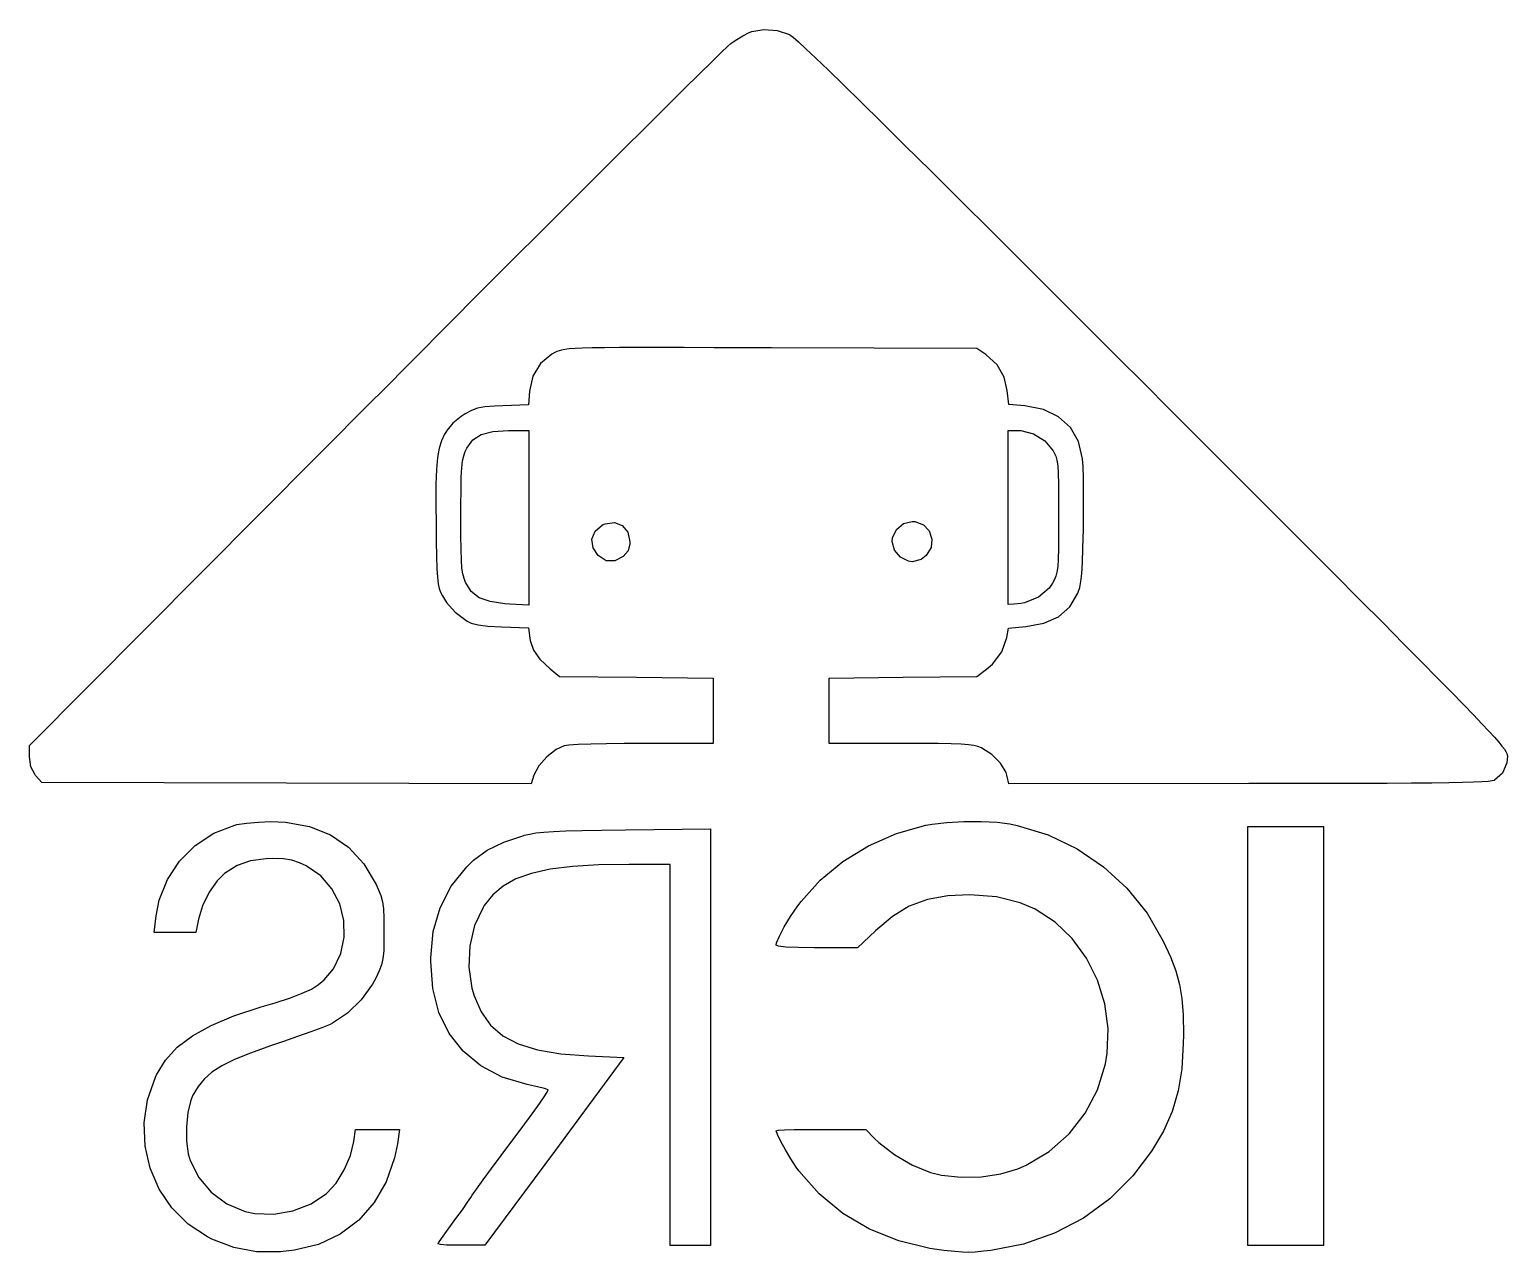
# Model space of a CAD drawing. Extents: x 102.4 to 200.2, y -128.1 to -62.9.
# Drawn here: x 124.82 to 150.8, y -84.44 to -62.95 of the extents above; entities that cross this region are included whole.
import ezdxf

# ---------------------------------------------------------------- set-up
doc = ezdxf.new("R2010")
doc.units = 0
doc.layers.add('BLACK', color=7, linetype='CONTINUOUS')

msp = doc.modelspace()

# ---------------------------------------------------------------- linework, layer by layer
at = {"layer": 'BLACK', "linetype": 'CONTINUOUS'}
for p, q in [((137.222, -63.1424), (137.361, -63.0559)), ((137.361, -63.0559), (137.469, -62.999)), ((137.469, -62.999), (137.515, -62.9819)), ((137.515, -62.9819), (137.727, -62.9487)), ((137.727, -62.9487), (137.96, -62.9668)), ((137.96, -62.9668), (138.176, -63.0343)), ((138.176, -63.0343), (138.186, -63.0397)), ((138.186, -63.0397), (138.241, -63.0823)), ((138.241, -63.0823), (138.335, -63.1644)), ((136.817, -63.5083), (136.984, -63.3462)), ((136.984, -63.3462), (137.094, -63.2408)), ((137.094, -63.2408), (137.145, -63.1952)), ((137.145, -63.1952), (137.222, -63.1424)), ((138.335, -63.1644), (138.468, -63.2876)), ((138.468, -63.2876), (138.644, -63.4535)), ((136.598, -63.724), (136.817, -63.5083)), ((138.644, -63.4535), (138.863, -63.6635)), ((136.328, -63.9901), (136.598, -63.724)), ((138.863, -63.6635), (139.126, -63.9194)), ((136.012, -64.3035), (136.328, -63.9901)), ((139.126, -63.9194), (139.436, -64.2226)), ((135.652, -64.661), (136.012, -64.3035)), ((139.436, -64.2226), (139.795, -64.5747)), ((135.251, -65.0597), (135.652, -64.661)), ((139.795, -64.5747), (140.202, -64.9773)), ((134.813, -65.4963), (135.251, -65.0597)), ((140.202, -64.9773), (140.662, -65.432)), ((140.662, -65.432), (141.173, -65.9402)), ((134.341, -65.9678), (134.813, -65.4963)), ((133.838, -66.4709), (134.341, -65.9678)), ((141.173, -65.9402), (141.74, -66.5036)), ((133.306, -67.0027), (133.838, -66.4709)), ((141.74, -66.5036), (142.362, -67.1238)), ((132.75, -67.5599), (133.306, -67.0027)), ((142.362, -67.1238), (143.042, -67.8022)), ((132.173, -68.1394), (132.75, -67.5599)), ((143.042, -67.8022), (143.781, -68.5406)), ((131.576, -68.7382), (132.173, -68.1394)), ((134.231, -68.569), (134.173, -68.5798)), ((134.308, -68.5599), (134.231, -68.569)), ((134.41, -68.5526), (134.308, -68.5599)), ((134.543, -68.5467), (134.41, -68.5526)), ((134.713, -68.5423), (134.543, -68.5467)), ((134.926, -68.5392), (134.713, -68.5423)), ((135.188, -68.5372), (134.926, -68.5392)), ((135.505, -68.5363), (135.188, -68.5372)), ((135.883, -68.5363), (135.505, -68.5363)), ((136.328, -68.537), (135.883, -68.5363)), ((136.846, -68.5383), (136.328, -68.537)), ((137.443, -68.5402), (136.846, -68.5383)), ((137.862, -68.5416), (137.443, -68.5402)), ((141.474, -68.5534), (137.862, -68.5416)), ((141.63, -68.6602), (141.474, -68.5534)), ((143.781, -68.5406), (144.581, -69.3403)), ((130.964, -69.353), (131.576, -68.7382)), ((133.802, -68.8186), (133.67, -69.0388)), ((133.999, -68.6546), (133.802, -68.8186)), ((134.055, -68.6245), (133.999, -68.6546)), ((134.091, -68.6074), (134.055, -68.6245)), ((134.129, -68.5926), (134.091, -68.6074)), ((134.173, -68.5798), (134.129, -68.5926)), ((141.827, -68.838), (141.63, -68.6602)), ((133.67, -69.0388), (133.609, -69.3048)), ((141.95, -69.0564), (141.827, -68.838)), ((142.003, -69.2906), (141.95, -69.0564)), ((130.884, -69.4337), (130.964, -69.353)), ((133.609, -69.3048), (133.589, -69.5411)), ((142.032, -69.5395), (142.003, -69.2906)), ((144.581, -69.3403), (144.696, -69.4547)), ((124.822, -75.5289), (130.884, -69.4337)), ((132.694, -69.6012), (132.588, -69.6395)), ((132.821, -69.5779), (132.694, -69.6012)), ((132.996, -69.564), (132.821, -69.5779)), ((133.139, -69.5578), (132.996, -69.564)), ((133.589, -69.5411), (133.139, -69.5578)), ((142.317, -69.5624), (142.032, -69.5395)), ((142.641, -69.6244), (142.317, -69.5624)), ((144.696, -69.4547), (145.422, -70.1806)), ((132.263, -69.8653), (132.159, -69.9854)), ((132.405, -69.7459), (132.263, -69.8653)), ((132.478, -69.698), (132.405, -69.7459)), ((132.588, -69.6395), (132.478, -69.698)), ((142.908, -69.7518), (142.641, -69.6244)), ((143.115, -69.9408), (142.908, -69.7518)), ((132.114, -70.0591), (132.062, -70.1728)), ((132.159, -69.9854), (132.114, -70.0591)), ((132.612, -70.1574), (132.76, -70.0623)), ((132.76, -70.0623), (132.965, -70.01)), ((132.965, -70.01), (133.239, -69.9941)), ((133.239, -69.9941), (133.599, -69.9941)), ((133.599, -69.9941), (133.599, -71.5291)), ((142.021, -71.5234), (142.021, -69.9941)), ((142.021, -69.9941), (142.204, -69.9941)), ((142.204, -69.9941), (142.243, -69.9954)), ((142.243, -69.9954), (142.468, -70.0499)), ((142.468, -70.0499), (142.668, -70.1731)), ((143.256, -70.1877), (143.115, -69.9408)), ((132.022, -70.3059), (131.994, -70.47)), ((132.062, -70.1728), (132.022, -70.3059)), ((132.453, -70.4379), (132.48, -70.3624)), ((132.48, -70.3624), (132.507, -70.3018)), ((132.507, -70.3018), (132.612, -70.1574)), ((142.668, -70.1731), (142.814, -70.3489)), ((142.814, -70.3489), (142.833, -70.3837)), ((142.833, -70.3837), (142.859, -70.4444)), ((143.329, -70.4888), (143.256, -70.1877)), ((145.422, -70.1806), (146.087, -70.8468)), ((131.994, -70.47), (131.975, -70.6767)), ((132.41, -70.8111), (132.42, -70.6492)), ((132.42, -70.6492), (132.434, -70.5292)), ((132.434, -70.5292), (132.453, -70.4379)), ((142.859, -70.4444), (142.878, -70.5168)), ((142.878, -70.5168), (142.892, -70.6137)), ((142.892, -70.6137), (142.9, -70.748)), ((143.33, -70.4973), (143.329, -70.4888)), ((143.338, -70.6283), (143.33, -70.4973)), ((143.344, -70.8294), (143.338, -70.6283)), ((131.975, -70.6767), (131.965, -70.9373)), ((132.405, -71.028), (132.41, -70.8111)), ((142.9, -70.748), (142.905, -70.9325)), ((143.347, -71.0822), (143.344, -70.8294)), ((146.087, -70.8468), (146.696, -71.4561)), ((131.965, -70.9373), (131.963, -71.2635)), ((132.403, -71.3128), (132.405, -71.028)), ((142.905, -70.9325), (142.908, -71.18)), ((143.347, -71.3683), (143.347, -71.0822)), ((131.963, -71.2635), (131.967, -71.6668)), ((132.402, -71.5152), (132.403, -71.3128)), ((142.908, -71.18), (142.908, -71.5034)), ((143.344, -71.6693), (143.347, -71.3683)), ((131.967, -71.6668), (131.971, -71.9294)), ((132.403, -71.8387), (132.402, -71.5152)), ((133.599, -71.5291), (133.599, -73.0641)), ((134.762, -71.7615), (134.892, -71.6524)), ((134.892, -71.6524), (134.941, -71.6311)), ((134.941, -71.6311), (135.101, -71.6116)), ((135.101, -71.6116), (135.239, -71.6656)), ((135.239, -71.6656), (135.336, -71.7817)), ((140.06, -71.7344), (140.184, -71.6301)), ((140.184, -71.6301), (140.337, -71.5899)), ((140.337, -71.5899), (140.384, -71.5928)), ((140.384, -71.5928), (140.531, -71.6487)), ((140.531, -71.6487), (140.634, -71.7585)), ((142.021, -73.0527), (142.021, -71.5234)), ((142.908, -71.5034), (142.908, -71.5077)), ((142.908, -71.5077), (142.908, -71.8276)), ((143.343, -71.7278), (143.344, -71.6693)), ((146.696, -71.4561), (147.25, -72.0109)), ((131.971, -71.9294), (131.976, -72.2061)), ((132.406, -72.0869), (132.403, -71.8387)), ((134.706, -71.903), (134.762, -71.7615)), ((134.726, -72.0562), (134.706, -71.903)), ((135.336, -71.7817), (135.372, -71.9482)), ((135.372, -71.9482), (135.371, -71.9831)), ((139.982, -71.9445), (139.99, -71.8783)), ((140.023, -72.0978), (139.982, -71.9445)), ((139.99, -71.8783), (140.06, -71.7344)), ((140.634, -71.7585), (140.683, -71.9002)), ((140.683, -71.9002), (140.669, -72.0515)), ((142.908, -71.8276), (142.906, -72.072)), ((143.335, -72.0591), (143.343, -71.7278)), ((131.976, -72.2061), (131.983, -72.4161)), ((132.412, -72.2731), (132.406, -72.0869)), ((134.816, -72.1903), (134.726, -72.0562)), ((134.957, -72.2817), (134.816, -72.1903)), ((135.255, -72.2073), (135.108, -72.2852)), ((135.342, -72.1106), (135.255, -72.2073)), ((135.371, -71.9831), (135.342, -72.1106)), ((140.127, -72.2217), (140.023, -72.0978)), ((140.583, -72.1903), (140.493, -72.2577)), ((140.669, -72.0515), (140.583, -72.1903)), ((142.906, -72.072), (142.902, -72.2538)), ((143.327, -72.3146), (143.335, -72.0591)), ((147.25, -72.0109), (147.752, -72.5141)), ((131.983, -72.4161), (131.992, -72.5716)), ((132.422, -72.4107), (132.412, -72.2731)), ((132.437, -72.5129), (132.422, -72.4107)), ((135.108, -72.2852), (134.957, -72.2817)), ((140.271, -72.2917), (140.127, -72.2217)), ((140.337, -72.2991), (140.271, -72.2917)), ((140.493, -72.2577), (140.337, -72.2991)), ((142.894, -72.386), (142.88, -72.4814)), ((142.902, -72.2538), (142.894, -72.386)), ((143.315, -72.507), (143.327, -72.3146)), ((131.992, -72.5716), (132.005, -72.6851)), ((132.005, -72.6851), (132.023, -72.769)), ((132.458, -72.5932), (132.437, -72.5129)), ((132.486, -72.6649), (132.458, -72.5932)), ((132.489, -72.6726), (132.486, -72.6649)), ((132.586, -72.8239), (132.489, -72.6726)), ((142.799, -72.6773), (142.741, -72.7611)), ((142.834, -72.6142), (142.799, -72.6773)), ((142.861, -72.5532), (142.834, -72.6142)), ((142.88, -72.4814), (142.861, -72.5532)), ((143.281, -72.7541), (143.3, -72.6492)), ((143.3, -72.6492), (143.315, -72.507)), ((147.752, -72.5141), (148.205, -72.968)), ((132.023, -72.769), (132.046, -72.8357)), ((132.046, -72.8357), (132.077, -72.8976)), ((132.077, -72.8976), (132.151, -73.0183)), ((132.723, -72.9309), (132.586, -72.8239)), ((132.916, -73.0003), (132.723, -72.9309)), ((142.556, -72.9224), (142.31, -73.021)), ((142.741, -72.7611), (142.556, -72.9224)), ((143.103, -73.0926), (143.247, -72.8526)), ((143.247, -72.8526), (143.255, -72.8343)), ((143.255, -72.8343), (143.281, -72.7541)), ((148.205, -72.968), (148.61, -73.3755)), ((132.151, -73.0183), (132.302, -73.1869)), ((132.302, -73.1869), (132.513, -73.3409)), ((133.178, -73.0385), (132.916, -73.0003)), ((133.256, -73.0439), (133.178, -73.0385)), ((133.599, -73.0641), (133.256, -73.0439)), ((142.121, -73.0476), (142.021, -73.0527)), ((142.246, -73.0334), (142.121, -73.0476)), ((142.31, -73.021), (142.246, -73.0334)), ((142.907, -73.2675), (143.103, -73.0926)), ((132.513, -73.3409), (132.585, -73.3762)), ((132.585, -73.3762), (132.705, -73.4078)), ((132.705, -73.4078), (132.876, -73.429)), ((132.876, -73.429), (133.117, -73.4432)), ((133.117, -73.4432), (133.589, -73.4626)), ((133.589, -73.4626), (133.613, -73.6417)), ((142, -73.6278), (142.027, -73.464)), ((142.027, -73.464), (142.331, -73.4386)), ((142.331, -73.4386), (142.332, -73.4385)), ((142.332, -73.4385), (142.651, -73.3815)), ((142.651, -73.3815), (142.907, -73.2675)), ((148.61, -73.3755), (148.971, -73.7391)), ((133.613, -73.6417), (133.619, -73.6814)), ((133.619, -73.6814), (133.677, -73.853)), ((141.913, -73.8805), (142, -73.6278)), ((148.971, -73.7391), (149.29, -74.0614)), ((133.677, -73.853), (133.789, -74.0123)), ((133.789, -74.0123), (133.972, -74.1805)), ((141.744, -74.1006), (141.913, -73.8805)), ((133.972, -74.1805), (134.139, -74.3161)), ((141.474, -74.3161), (141.641, -74.189)), ((141.641, -74.189), (141.744, -74.1006)), ((149.29, -74.0614), (149.57, -74.3452)), ((134.139, -74.3161), (135.487, -74.3295)), ((135.487, -74.3295), (136.835, -74.343)), ((136.835, -74.343), (136.835, -74.9169)), ((138.874, -74.3431), (140.174, -74.3296)), ((138.874, -74.9169), (138.874, -74.3431)), ((140.174, -74.3296), (141.474, -74.3161)), ((149.57, -74.3452), (149.813, -74.5929)), ((149.813, -74.5929), (150.022, -74.8072)), ((150.022, -74.8072), (150.199, -74.9908)), ((136.835, -74.9169), (136.835, -75.4907)), ((138.874, -75.4907), (138.874, -74.9169)), ((150.199, -74.9908), (150.348, -75.1462)), ((150.348, -75.1462), (150.469, -75.2762)), ((150.469, -75.2762), (150.567, -75.3833)), ((124.822, -75.729), (124.822, -75.5289)), ((134.216, -75.5354), (134.079, -75.5985)), ((134.302, -75.5237), (134.216, -75.5354)), ((134.463, -75.5131), (134.302, -75.5237)), ((134.687, -75.5041), (134.463, -75.5131)), ((134.96, -75.4972), (134.687, -75.5041)), ((135.27, -75.4927), (134.96, -75.4972)), ((135.602, -75.491), (135.27, -75.4927)), ((135.605, -75.491), (135.602, -75.491)), ((136.835, -75.4907), (135.605, -75.491)), ((140.126, -75.4917), (138.874, -75.4907)), ((140.499, -75.4925), (140.126, -75.4917)), ((140.794, -75.4947), (140.499, -75.4925)), ((141.022, -75.4988), (140.794, -75.4947)), ((141.195, -75.5056), (141.022, -75.4988)), ((141.324, -75.5156), (141.195, -75.5056)), ((141.419, -75.5296), (141.324, -75.5156)), ((141.491, -75.5481), (141.419, -75.5296)), ((141.553, -75.5717), (141.491, -75.5481)), ((141.558, -75.5741), (141.553, -75.5717)), ((141.737, -75.6867), (141.558, -75.5741)), ((150.567, -75.3833), (150.644, -75.4701)), ((150.644, -75.4701), (150.701, -75.5393)), ((150.701, -75.5393), (150.743, -75.5935)), ((124.843, -75.9011), (124.822, -75.729)), ((133.914, -75.727), (133.773, -75.8873)), ((134.079, -75.5985), (133.914, -75.727)), ((141.887, -75.8391), (141.737, -75.6867)), ((141.987, -76.005), (141.887, -75.8391)), ((150.784, -75.8347), (150.708, -76.0144)), ((150.743, -75.5935), (150.77, -75.6353)), ((150.77, -75.6353), (150.787, -75.6674)), ((150.797, -75.7128), (150.784, -75.8347)), ((150.787, -75.6674), (150.795, -75.6923)), ((150.795, -75.6923), (150.797, -75.7128)), ((124.913, -76.034), (124.843, -75.9011)), ((124.929, -76.0535), (124.913, -76.034)), ((125.036, -76.1778), (124.929, -76.0535)), ((133.686, -76.0514), (133.636, -76.2013)), ((133.773, -75.8873), (133.686, -76.0514)), ((142.007, -76.0732), (141.987, -76.005)), ((142.033, -76.2), (142.007, -76.0732)), ((150.708, -76.0144), (150.572, -76.1381)), ((129.336, -76.1896), (125.036, -76.1778)), ((133.636, -76.2013), (129.336, -76.1896)), ((146.249, -76.1984), (142.033, -76.2)), ((146.979, -76.198), (146.249, -76.1984)), ((147.625, -76.1971), (146.979, -76.198)), ((148.192, -76.1957), (147.625, -76.1971)), ((148.685, -76.1938), (148.192, -76.1957)), ((149.108, -76.1912), (148.685, -76.1938)), ((149.466, -76.188), (149.108, -76.1912)), ((149.765, -76.1841), (149.466, -76.188)), ((150.008, -76.1793), (149.765, -76.1841)), ((150.201, -76.1736), (150.008, -76.1793)), ((150.349, -76.167), (150.201, -76.1736)), ((150.456, -76.1594), (150.349, -76.167)), ((150.527, -76.1506), (150.456, -76.1594)), ((150.566, -76.1408), (150.527, -76.1506)), ((150.572, -76.1381), (150.566, -76.1408)), ((128.636, -76.8914), (128.848, -76.8727)), ((128.848, -76.8727), (129.063, -76.8654)), ((129.063, -76.8654), (129.32, -76.8762)), ((129.32, -76.8762), (129.741, -76.9513)), ((140.684, -76.9087), (140.946, -76.8806)), ((140.946, -76.8806), (141.244, -76.8658)), ((141.244, -76.8658), (141.548, -76.8647)), ((141.548, -76.8647), (141.827, -76.8779)), ((141.827, -76.8779), (142.05, -76.9058)), ((127.733, -77.2831), (128.059, -77.0692)), ((128.059, -77.0692), (128.428, -76.9268)), ((128.428, -76.9268), (128.465, -76.918)), ((128.465, -76.918), (128.636, -76.8914)), ((129.741, -76.9513), (130.11, -77.0983)), ((130.11, -77.0983), (130.428, -77.3174)), ((133.155, -77.2243), (133.51, -77.1074)), ((133.51, -77.1074), (133.517, -77.1055)), ((133.517, -77.1055), (133.612, -77.0836)), ((133.612, -77.0836), (133.722, -77.0656)), ((133.722, -77.0656), (133.858, -77.051)), ((133.858, -77.051), (134.03, -77.0393)), ((134.03, -77.0393), (134.25, -77.0298)), ((134.25, -77.0298), (134.527, -77.022)), ((134.527, -77.022), (134.872, -77.0154)), ((134.872, -77.0154), (135.295, -77.0093)), ((135.295, -77.0093), (136.791, -76.9899)), ((136.791, -76.9899), (136.791, -80.651)), ((139.568, -77.2916), (140.059, -77.0753)), ((140.059, -77.0753), (140.576, -76.9277)), ((140.576, -76.9277), (140.684, -76.9087)), ((142.05, -76.9058), (142.178, -76.9325)), ((142.178, -76.9325), (142.724, -77.1003)), ((142.724, -77.1003), (143.233, -77.3443)), ((146.233, -80.6328), (146.233, -76.9536)), ((146.233, -76.9536), (146.898, -76.9536)), ((146.898, -76.9536), (147.562, -76.9536)), ((147.562, -76.9536), (147.562, -80.6328)), ((127.458, -77.558), (127.733, -77.2831)), ((130.428, -77.3174), (130.696, -77.6089)), ((132.623, -77.5446), (132.866, -77.3662)), ((132.866, -77.3662), (133.155, -77.2243)), ((139.115, -77.5681), (139.568, -77.2916)), ((143.233, -77.3443), (143.698, -77.6585)), ((127.244, -77.8831), (127.458, -77.558)), ((128.472, -77.6359), (128.248, -77.7778)), ((128.707, -77.5522), (128.472, -77.6359)), ((128.983, -77.5173), (128.707, -77.5522)), ((129.086, -77.5149), (128.983, -77.5173)), ((129.283, -77.5196), (129.086, -77.5149)), ((129.43, -77.5412), (129.283, -77.5196)), ((129.566, -77.588), (129.43, -77.5412)), ((129.683, -77.644), (129.566, -77.588)), ((129.939, -77.8203), (129.683, -77.644)), ((130.696, -77.6089), (130.912, -77.9731)), ((132.233, -78.0016), (132.507, -77.6574)), ((132.507, -77.6574), (132.623, -77.5446)), ((134.363, -77.6553), (133.971, -77.7041)), ((134.827, -77.6276), (134.363, -77.6553)), ((135.361, -77.6189), (134.827, -77.6276)), ((136.082, -77.6185), (135.361, -77.6189)), ((136.082, -80.9653), (136.082, -77.6185)), ((138.715, -77.896), (139.115, -77.5681)), ((143.698, -77.6585), (144.11, -78.0374)), ((127.1, -78.2476), (127.244, -77.8831)), ((128.121, -77.9042), (127.98, -78.1077)), ((128.248, -77.7778), (128.121, -77.9042)), ((130.137, -78.0482), (129.939, -77.8203)), ((133.371, -77.8739), (133.147, -77.9993)), ((133.643, -77.7762), (133.371, -77.8739)), ((133.971, -77.7041), (133.643, -77.7762)), ((138.381, -78.2671), (138.715, -77.896)), ((127.98, -78.1077), (127.864, -78.3438)), ((130.273, -78.3132), (130.137, -78.0482)), ((130.912, -77.9731), (130.949, -78.0521)), ((130.949, -78.0521), (130.996, -78.1657)), ((130.996, -78.1657), (131.026, -78.2729)), ((132.037, -78.3794), (132.233, -78.0016)), ((132.964, -78.1546), (132.813, -78.3421)), ((133.147, -77.9993), (132.964, -78.1546)), ((140.962, -78.1685), (140.603, -78.233)), ((141.349, -78.1504), (140.962, -78.1685)), ((141.814, -78.1855), (141.349, -78.1504)), ((144.11, -78.0374), (144.462, -78.475)), ((127.046, -78.5201), (127.1, -78.2476)), ((127.864, -78.3438), (127.79, -78.5826)), ((130.346, -78.6005), (130.273, -78.3132)), ((131.026, -78.2729), (131.042, -78.3973)), ((131.042, -78.3973), (131.049, -78.5628)), ((131.918, -78.7971), (132.037, -78.3794)), ((132.792, -78.376), (132.642, -78.6916)), ((132.813, -78.3421), (132.792, -78.376)), ((138.198, -78.5323), (138.324, -78.3436)), ((138.324, -78.3436), (138.381, -78.2671)), ((140.284, -78.3517), (139.987, -78.5322)), ((140.603, -78.233), (140.284, -78.3517)), ((142.235, -78.2924), (141.814, -78.1855)), ((142.495, -78.4043), (142.235, -78.2924)), ((142.845, -78.6298), (142.495, -78.4043)), ((127.01, -78.8154), (127.046, -78.5201)), ((127.79, -78.5826), (127.742, -78.8154)), ((130.354, -78.8957), (130.346, -78.6005)), ((131.049, -78.5628), (131.05, -78.7932)), ((132.642, -78.6916), (132.558, -79.047)), ((138.086, -78.7162), (138.198, -78.5323)), ((139.987, -78.5322), (139.69, -78.7821)), ((143.149, -78.9212), (142.845, -78.6298)), ((144.462, -78.475), (144.747, -78.9655)), ((127.376, -78.8154), (127.01, -78.8154)), ((127.742, -78.8154), (127.376, -78.8154)), ((130.293, -79.184), (130.354, -78.8957)), ((131.05, -78.9543), (131.046, -79.1377)), ((131.05, -78.7932), (131.05, -78.9543)), ((131.872, -79.2606), (131.918, -78.7971)), ((137.951, -78.9943), (138.001, -78.8764)), ((138.001, -78.8764), (138.086, -78.7162)), ((139.69, -78.7821), (139.374, -79.0813)), ((143.4, -79.2664), (143.149, -78.9212)), ((130.163, -79.4509), (130.293, -79.184)), ((131.046, -79.1377), (131.033, -79.272)), ((132.558, -79.047), (132.542, -79.4206)), ((137.943, -79.0352), (137.951, -78.9943)), ((137.987, -79.0546), (137.943, -79.0352)), ((138.116, -79.0689), (137.987, -79.0546)), ((138.328, -79.0778), (138.116, -79.0689)), ((138.62, -79.0813), (138.328, -79.0778)), ((138.658, -79.0813), (138.62, -79.0813)), ((139.374, -79.0813), (138.658, -79.0813)), ((144.747, -78.9655), (144.874, -79.2414)), ((130.001, -79.6438), (130.163, -79.4509)), ((131.009, -79.3809), (130.968, -79.488)), ((131.033, -79.272), (131.009, -79.3809)), ((131.872, -79.3251), (131.872, -79.2606)), ((131.909, -79.7956), (131.872, -79.3251)), ((132.542, -79.4206), (132.598, -79.7906)), ((143.592, -79.6527), (143.4, -79.2664)), ((144.874, -79.2414), (144.969, -79.4896)), ((129.775, -79.807), (129.899, -79.7295)), ((129.899, -79.7295), (130.001, -79.6438)), ((130.851, -79.7221), (130.653, -79.9961)), ((130.907, -79.6172), (130.851, -79.7221)), ((130.968, -79.488), (130.907, -79.6172)), ((143.721, -80.0679), (143.592, -79.6527)), ((144.969, -79.4896), (145.034, -79.7255)), ((145.034, -79.7255), (145.074, -79.9742)), ((129.136, -80.0493), (129.407, -79.961)), ((129.407, -79.961), (129.616, -79.8822)), ((129.616, -79.8822), (129.775, -79.807)), ((130.653, -79.9961), (130.41, -80.2335)), ((132.018, -80.2172), (131.909, -79.7956)), ((132.598, -79.7906), (132.637, -79.9244)), ((132.637, -79.9244), (132.757, -80.2083)), ((145.074, -79.9742), (145.095, -80.2609)), ((128.412, -80.2799), (128.893, -80.1224)), ((128.893, -80.1224), (129.136, -80.0493)), ((130.41, -80.2335), (130.147, -80.4083)), ((132.197, -80.5869), (132.018, -80.2172)), ((132.757, -80.2083), (132.922, -80.4415)), ((143.78, -80.4996), (143.721, -80.0679)), ((145.095, -80.2609), (145.101, -80.6106)), ((127.683, -80.629), (128.011, -80.447)), ((128.011, -80.447), (128.412, -80.2799)), ((129.961, -80.4867), (129.765, -80.5605)), ((130.103, -80.429), (129.961, -80.4867)), ((130.147, -80.4083), (130.103, -80.429)), ((132.922, -80.4415), (133.138, -80.6278)), ((143.764, -80.9353), (143.78, -80.4996)), ((127.419, -80.8312), (127.683, -80.629)), ((129.288, -80.7271), (129.057, -80.805)), ((129.534, -80.643), (129.288, -80.7271)), ((129.765, -80.5605), (129.534, -80.643)), ((132.444, -80.9016), (132.197, -80.5869)), ((133.138, -80.6278), (133.411, -80.7712)), ((133.411, -80.7712), (133.749, -80.8754)), ((136.791, -80.651), (136.791, -84.312)), ((145.1, -80.7631), (145.075, -81.2085)), ((145.101, -80.6106), (145.1, -80.7631)), ((146.233, -84.312), (146.233, -80.6328)), ((147.562, -80.6328), (147.562, -84.312)), ((127.213, -81.0588), (127.419, -80.8312)), ((128.705, -80.9319), (128.423, -81.0475)), ((129.057, -80.805), (128.705, -80.9319)), ((132.756, -81.1584), (132.444, -80.9016)), ((133.749, -80.8754), (134.158, -80.9444)), ((135.268, -81.0096), (134.046, -82.6595)), ((134.158, -80.9444), (134.644, -80.9821)), ((134.644, -80.9821), (135.268, -81.0096)), ((136.082, -84.312), (136.082, -80.9653)), ((143.733, -81.1204), (143.764, -80.9353)), ((127.055, -81.317), (127.213, -81.0588)), ((128.026, -81.2699), (127.891, -81.389)), ((128.2, -81.1581), (128.026, -81.2699)), ((128.423, -81.0475), (128.2, -81.1581)), ((133.131, -81.3541), (132.756, -81.1584)), ((143.593, -81.5761), (143.733, -81.1204)), ((145.075, -81.2085), (145.012, -81.599)), ((126.897, -81.753), (127.038, -81.3536)), ((127.038, -81.3536), (127.055, -81.317)), ((127.783, -81.5218), (127.693, -81.6745)), ((127.891, -81.389), (127.783, -81.5218)), ((133.565, -81.4857), (133.131, -81.3541)), ((133.592, -81.4913), (133.565, -81.4857)), ((133.752, -81.5257), (133.592, -81.4913)), ((133.874, -81.5563), (133.752, -81.5257)), ((133.937, -81.5769), (133.874, -81.5563)), ((126.836, -82.1607), (126.897, -81.753)), ((127.656, -81.7629), (127.604, -81.978)), ((127.693, -81.6745), (127.656, -81.7629)), ((133.747, -81.8709), (133.854, -81.7193)), ((133.854, -81.7193), (133.92, -81.6187)), ((133.92, -81.6187), (133.939, -81.5789)), ((133.939, -81.5789), (133.937, -81.5769)), ((143.377, -81.9892), (143.593, -81.5761)), ((145.012, -81.599), (144.906, -81.9564)), ((127.604, -81.978), (127.578, -82.2285)), ((133.443, -82.2881), (133.608, -82.0637)), ((133.608, -82.0637), (133.747, -81.8709)), ((143.092, -82.3527), (143.377, -81.9892)), ((144.906, -81.9564), (144.751, -82.3024)), ((126.852, -82.5657), (126.836, -82.1607)), ((127.578, -82.2285), (127.579, -82.4813)), ((130.523, -82.4891), (130.552, -82.2729)), ((130.552, -82.2729), (130.938, -82.2729)), ((130.938, -82.2729), (131.325, -82.2729)), ((131.325, -82.2729), (131.286, -82.5278)), ((133.299, -82.4813), (133.443, -82.2881)), ((137.943, -82.2966), (137.978, -82.2897)), ((137.966, -82.3643), (137.943, -82.2966)), ((137.978, -82.2897), (138.088, -82.283)), ((138.088, -82.283), (138.259, -82.2777)), ((138.259, -82.2777), (138.479, -82.2742)), ((138.479, -82.2742), (138.732, -82.2729)), ((138.732, -82.2729), (139.522, -82.2729)), ((139.522, -82.2729), (139.674, -82.4313)), ((144.751, -82.3024), (144.54, -82.6589)), ((126.941, -82.9569), (126.852, -82.5657)), ((127.579, -82.4813), (127.612, -82.7034)), ((130.463, -82.7302), (130.523, -82.4891)), ((131.286, -82.5278), (131.237, -82.7746)), ((133.113, -82.7299), (133.299, -82.4813)), ((138.024, -82.484), (137.966, -82.3643)), ((138.107, -82.6338), (138.024, -82.484)), ((139.674, -82.4313), (139.749, -82.5042)), ((139.749, -82.5042), (140.027, -82.7209)), ((142.743, -82.6598), (143.092, -82.3527)), ((127.612, -82.7034), (127.646, -82.8186)), ((127.646, -82.8186), (127.795, -83.1196)), ((130.352, -82.984), (130.463, -82.7302)), ((131.237, -82.7746), (131.091, -83.1938)), ((134.046, -82.6595), (132.823, -84.3093)), ((132.942, -82.9602), (133.113, -82.7299)), ((138.202, -82.7918), (138.107, -82.6338)), ((138.296, -82.9362), (138.202, -82.7918)), ((140.027, -82.7209), (140.342, -82.9049)), ((142.336, -82.9035), (142.743, -82.6598)), ((144.54, -82.6589), (144.215, -83.0888)), ((127.099, -83.3234), (126.941, -82.9569)), ((127.795, -83.1196), (128.012, -83.3767)), ((130.208, -83.2171), (130.352, -82.984)), ((132.794, -83.161), (132.942, -82.9602)), ((138.343, -83.0025), (138.296, -82.9362)), ((138.7, -83.4062), (138.343, -83.0025)), ((140.342, -82.9049), (140.657, -83.0325)), ((140.657, -83.0325), (140.853, -83.0786)), ((140.853, -83.0786), (141.193, -83.1135)), ((141.193, -83.1135), (141.551, -83.1059)), ((141.551, -83.1059), (141.894, -83.0572)), ((141.894, -83.0572), (142.19, -82.9688)), ((142.19, -82.9688), (142.336, -82.9035)), ((144.215, -83.0888), (143.807, -83.4936)), ((127.322, -83.654), (127.099, -83.3234)), ((128.012, -83.3767), (128.288, -83.579)), ((130.049, -83.3963), (130.208, -83.2171)), ((131.091, -83.1938), (130.88, -83.5608)), ((132.601, -83.4302), (132.678, -83.3214)), ((132.678, -83.3214), (132.794, -83.161)), ((128.288, -83.579), (128.612, -83.7154)), ((129.452, -83.7038), (129.77, -83.5819)), ((129.77, -83.5819), (130.042, -83.4021)), ((130.042, -83.4021), (130.049, -83.3963)), ((130.88, -83.5608), (130.608, -83.87)), ((132.43, -83.6842), (132.521, -83.5531)), ((132.521, -83.5531), (132.575, -83.4703)), ((132.575, -83.4703), (132.601, -83.4302)), ((139.116, -83.7491), (138.7, -83.4062)), ((143.807, -83.4936), (143.346, -83.8314)), ((127.607, -83.9378), (127.322, -83.654)), ((128.612, -83.7154), (128.781, -83.7518)), ((128.781, -83.7518), (129.114, -83.7623)), ((129.114, -83.7623), (129.452, -83.7038)), ((130.608, -83.87), (130.28, -84.1162)), ((132.258, -83.9205), (132.317, -83.8414)), ((132.317, -83.8414), (132.43, -83.6842)), ((139.585, -84.0268), (139.116, -83.7491)), ((143.346, -83.8314), (142.838, -84.0979)), ((127.948, -84.1637), (127.607, -83.9378)), ((130.28, -84.1162), (129.902, -84.2939)), ((132.063, -84.1915), (132.149, -84.0697)), ((132.149, -84.0697), (132.258, -83.9205)), ((140.098, -84.2346), (139.585, -84.0268)), ((142.838, -84.0979), (142.293, -84.2886)), ((128.025, -84.2018), (127.948, -84.1637)), ((128.415, -84.3496), (128.025, -84.2018)), ((128.811, -84.4233), (128.415, -84.3496)), ((129.479, -84.398), (129.233, -84.4255)), ((129.902, -84.2939), (129.479, -84.398)), ((132.003, -84.2873), (132.012, -84.269)), ((132.044, -84.2979), (132.003, -84.2873)), ((132.012, -84.269), (132.063, -84.1915)), ((132.155, -84.306), (132.044, -84.2979)), ((132.314, -84.3103), (132.155, -84.306)), ((132.413, -84.3107), (132.314, -84.3103)), ((132.823, -84.3093), (132.413, -84.3107)), ((136.436, -84.312), (136.082, -84.312)), ((136.791, -84.312), (136.436, -84.312)), ((140.646, -84.368), (140.098, -84.2346)), ((140.889, -84.4012), (140.646, -84.368)), ((141.084, -84.4215), (140.889, -84.4012)), ((141.589, -84.414), (141.443, -84.4293)), ((141.715, -84.3992), (141.589, -84.414)), ((142.293, -84.2886), (141.715, -84.3992)), ((146.898, -84.312), (146.233, -84.312)), ((147.562, -84.312), (146.898, -84.312)), ((129.233, -84.4255), (128.811, -84.4233)), ((141.221, -84.433), (141.084, -84.4215)), ((141.33, -84.4356), (141.221, -84.433)), ((141.443, -84.4293), (141.33, -84.4356))]:
    msp.add_line(p, q, dxfattribs=at)

doc.saveas('drawing.dxf')
